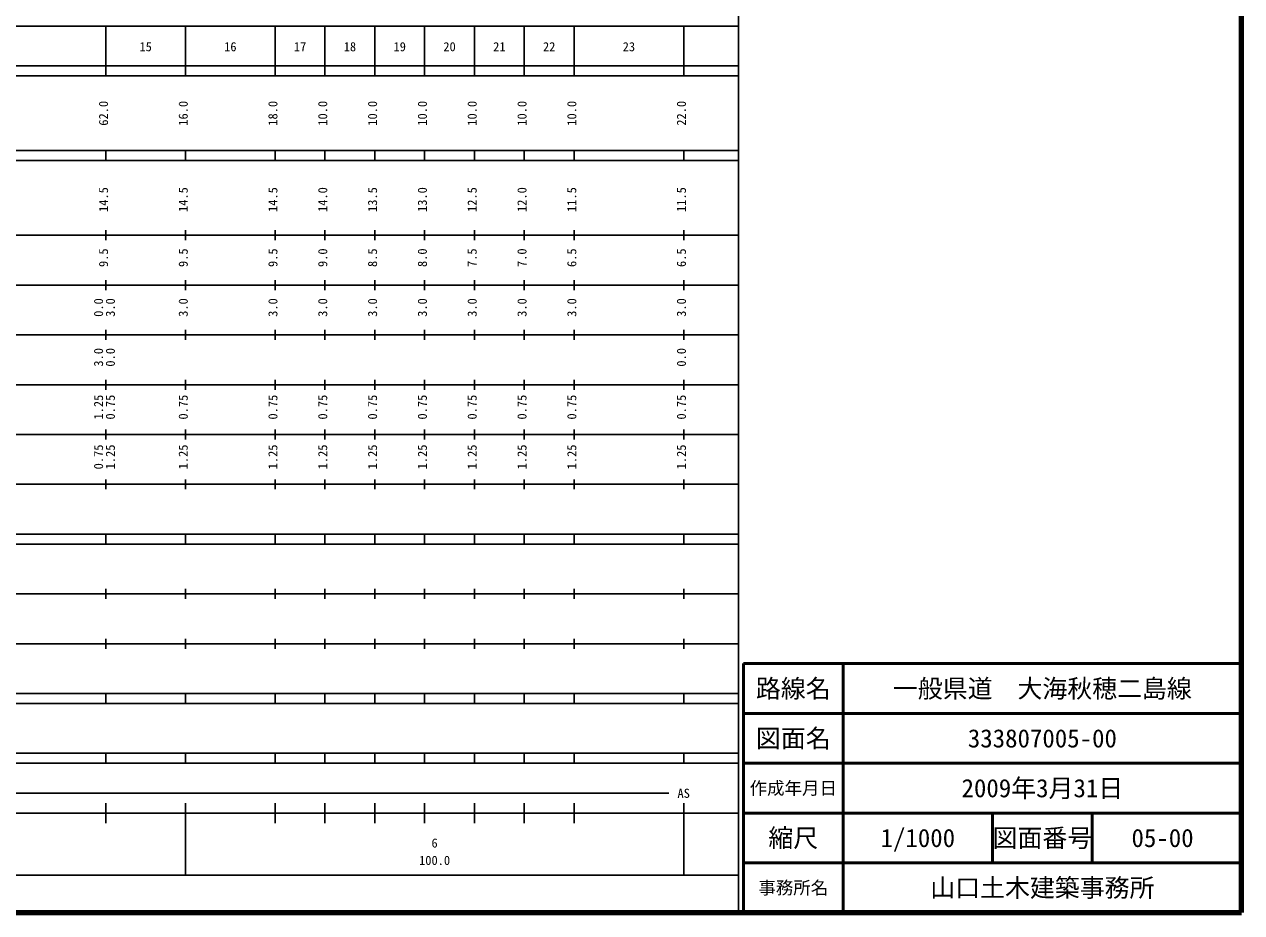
# Model space of a CAD drawing. Units: millimetres on the paper, enlarged 1000 times. Extents: x 40000 to 680000, y 20000 to 380000.
# Drawn here: x 435651 to 680000, y 20000 to 198357 of the extents above; entities that cross this region are included whole.
import ezdxf
from ezdxf.enums import TextEntityAlignment as Align

# ---------------------------------------------------------------- set-up
doc = ezdxf.new("R2010")
doc.units = ezdxf.units.MM
doc.header["$LTSCALE"] = 1000
for name, color, linetype, lineweight in [('M-TTL', 2, 'Continuous', 140), ('M-TTL-BAND', 7, 'Continuous', 25), ('M-TTL-FRAM', 2, 'Continuous', 50), ('M-TTL-LINE', 7, 'Continuous', 50)]:
    doc.layers.add(name, color=color, linetype=linetype, lineweight=lineweight)
doc.layers.add('M-TTL-TXT', color=7, linetype='Continuous')
doc.styles.add('ＭＳ ゴシック', font='')
doc.styles.get('ＭＳ ゴシック').set_extended_font_data('MS Gothic')

msp = doc.modelspace()

# ---------------------------------------------------------------- linework, layer by layer
at = {"layer": 'M-TTL'}
for p, q in [((680000, 20000), (680000, 380000)), ((40000, 20000), (680000, 20000))]:
    msp.add_line(p, q, dxfattribs=at)
at = {"layer": 'M-TTL-BAND'}
for p, q in [((579000, 20000), (579000, 370000)), ((68000, 198000), (579000, 198000)), ((452000, 188000), (452000, 198000)), ((468000, 188000), (468000, 198000)), ((486000, 188000), (486000, 198000)), ((496000, 188000), (496000, 198000)), ((506000, 188000), (506000, 198000)), ((516000, 188000), (516000, 198000)), ((526000, 188000), (526000, 198000)), ((536000, 188000), (536000, 198000)), ((546000, 188000), (546000, 198000)), ((568000, 188000), (568000, 198000)), ((40000, 190000), (579000, 190000)), ((40000, 188000), (579000, 188000)), ((40000, 173000), (579000, 173000)), ((452000, 171000), (452000, 173000)), ((468000, 171000), (468000, 173000)), ((486000, 171000), (486000, 173000)), ((496000, 171000), (496000, 173000)), ((506000, 171000), (506000, 173000)), ((516000, 171000), (516000, 173000)), ((526000, 171000), (526000, 173000)), ((536000, 171000), (536000, 173000)), ((546000, 171000), (546000, 173000)), ((568000, 171000), (568000, 173000)), ((40000, 171000), (579000, 171000)), ((452000, 155000), (452000, 157000)), ((468000, 155000), (468000, 157000)), ((486000, 155000), (486000, 157000)), ((496000, 155000), (496000, 157000)), ((506000, 155000), (506000, 157000)), ((516000, 155000), (516000, 157000)), ((526000, 155000), (526000, 157000)), ((536000, 155000), (536000, 157000)), ((546000, 155000), (546000, 157000)), ((568000, 155000), (568000, 157000)), ((40000, 156000), (579000, 156000)), ((452000, 145000), (452000, 147000)), ((468000, 145000), (468000, 147000)), ((486000, 145000), (486000, 147000)), ((496000, 145000), (496000, 147000)), ((506000, 145000), (506000, 147000)), ((516000, 145000), (516000, 147000)), ((526000, 145000), (526000, 147000)), ((536000, 145000), (536000, 147000)), ((546000, 145000), (546000, 147000)), ((568000, 145000), (568000, 147000)), ((46000, 146000), (579000, 146000)), ((452000, 135000), (452000, 137000)), ((468000, 135000), (468000, 137000)), ((486000, 135000), (486000, 137000)), ((496000, 135000), (496000, 137000)), ((506000, 135000), (506000, 137000)), ((516000, 135000), (516000, 137000)), ((526000, 135000), (526000, 137000)), ((536000, 135000), (536000, 137000)), ((546000, 135000), (546000, 137000)), ((568000, 135000), (568000, 137000)), ((52000, 136000), (579000, 136000)), ((46000, 126000), (579000, 126000)), ((452000, 125000), (452000, 127000)), ((468000, 125000), (468000, 127000)), ((486000, 125000), (486000, 127000)), ((496000, 125000), (496000, 127000)), ((506000, 125000), (506000, 127000)), ((516000, 125000), (516000, 127000)), ((526000, 125000), (526000, 127000)), ((536000, 125000), (536000, 127000)), ((546000, 125000), (546000, 127000)), ((568000, 125000), (568000, 127000)), ((52000, 116000), (579000, 116000)), ((452000, 115000), (452000, 117000)), ((468000, 115000), (468000, 117000)), ((486000, 115000), (486000, 117000)), ((496000, 115000), (496000, 117000)), ((506000, 115000), (506000, 117000)), ((516000, 115000), (516000, 117000)), ((526000, 115000), (526000, 117000)), ((536000, 115000), (536000, 117000)), ((546000, 115000), (546000, 117000)), ((568000, 115000), (568000, 117000)), ((46000, 106000), (579000, 106000)), ((452000, 105000), (452000, 107000)), ((468000, 105000), (468000, 107000)), ((486000, 105000), (486000, 107000)), ((496000, 105000), (496000, 107000)), ((506000, 105000), (506000, 107000)), ((516000, 105000), (516000, 107000)), ((526000, 105000), (526000, 107000)), ((536000, 105000), (536000, 107000)), ((546000, 105000), (546000, 107000)), ((568000, 105000), (568000, 107000)), ((40000, 96000), (579000, 96000)), ((452000, 94000), (452000, 96000)), ((468000, 94000), (468000, 96000)), ((486000, 94000), (486000, 96000)), ((496000, 94000), (496000, 96000)), ((506000, 94000), (506000, 96000)), ((516000, 94000), (516000, 96000)), ((526000, 94000), (526000, 96000)), ((536000, 94000), (536000, 96000)), ((546000, 94000), (546000, 96000)), ((568000, 94000), (568000, 96000)), ((40000, 94000), (579000, 94000)), ((49000, 84000), (579000, 84000)), ((452000, 83000), (452000, 85000)), ((468000, 83000), (468000, 85000)), ((486000, 83000), (486000, 85000)), ((496000, 83000), (496000, 85000)), ((506000, 83000), (506000, 85000)), ((516000, 83000), (516000, 85000)), ((526000, 83000), (526000, 85000)), ((536000, 83000), (536000, 85000)), ((546000, 83000), (546000, 85000)), ((568000, 83000), (568000, 85000)), ((40000, 74000), (579000, 74000)), ((452000, 73000), (452000, 75000)), ((468000, 73000), (468000, 75000)), ((486000, 73000), (486000, 75000)), ((496000, 73000), (496000, 75000)), ((506000, 73000), (506000, 75000)), ((516000, 73000), (516000, 75000)), ((526000, 73000), (526000, 75000)), ((536000, 73000), (536000, 75000)), ((546000, 73000), (546000, 75000)), ((568000, 73000), (568000, 75000)), ((40000, 64000), (579000, 64000)), ((452000, 62000), (452000, 64000)), ((468000, 62000), (468000, 64000)), ((486000, 62000), (486000, 64000)), ((496000, 62000), (496000, 64000)), ((506000, 62000), (506000, 64000)), ((516000, 62000), (516000, 64000)), ((526000, 62000), (526000, 64000)), ((536000, 62000), (536000, 64000)), ((546000, 62000), (546000, 64000)), ((568000, 62000), (568000, 64000)), ((40000, 62000), (579000, 62000)), ((40000, 52000), (579000, 52000)), ((452000, 50000), (452000, 52000)), ((468000, 50000), (468000, 52000)), ((486000, 50000), (486000, 52000)), ((496000, 50000), (496000, 52000)), ((506000, 50000), (506000, 52000)), ((516000, 50000), (516000, 52000)), ((526000, 50000), (526000, 52000)), ((536000, 50000), (536000, 52000)), ((546000, 50000), (546000, 52000)), ((568000, 50000), (568000, 52000)), ((40000, 50000), (579000, 50000)), ((71000, 44000), (565000, 44000)), ((452000, 38000), (452000, 42000)), ((468000, 27500), (468000, 42000)), ((486000, 38000), (486000, 42000)), ((496000, 38000), (496000, 42000)), ((506000, 38000), (506000, 42000)), ((516000, 38000), (516000, 42000)), ((526000, 38000), (526000, 42000)), ((536000, 38000), (536000, 42000)), ((546000, 38000), (546000, 42000)), ((568000, 27500), (568000, 42000)), ((40000, 40000), (579000, 40000)), ((68000, 27500), (579000, 27500))]:
    msp.add_line(p, q, dxfattribs=at)
at = {"layer": 'M-TTL-FRAM'}
for p, q in [((680000, 70000), (580000, 70000)), ((580000, 70000), (580000, 20000))]:
    msp.add_line(p, q, dxfattribs=at)
at = {"layer": 'M-TTL-LINE'}
for p, q in [((600000, 70000), (600000, 20000)), ((680000, 60000), (580000, 60000)), ((680000, 50000), (580000, 50000)), ((680000, 40000), (580000, 40000)), ((630000, 40000), (630000, 30000)), ((650000, 40000), (650000, 30000)), ((680000, 30000), (580000, 30000))]:
    msp.add_line(p, q, dxfattribs=at)

# ---------------------------------------------------------------- texts
at = {"layer": 'M-TTL-BAND', "style": 'ＭＳ ゴシック'}
for s, p in [('15', (460000, 192405)), ('16', (477000, 192405)), ('17', (491000, 192405)), ('18', (501000, 192405)), ('19', (511000, 192405)), ('20', (521000, 192405)), ('21', (531000, 192405)), ('22', (541000, 192405)), ('23', (557000, 192405)), ('AS', (568000, 42500)), ('6', (518000, 32523)), ('100.0', (518000, 29033))]:
    msp.add_text(s, height=1833, dxfattribs=at).set_placement(p, align=Align.BOTTOM_CENTER)
for s, p in [('62.0', (453000, 180500)), ('16.0', (469000, 180500)), ('18.0', (487000, 180500)), ('10.0', (497000, 180500)), ('10.0', (507000, 180500)), ('10.0', (517000, 180500)), ('10.0', (527000, 180500)), ('10.0', (537000, 180500)), ('10.0', (547000, 180500)), ('22.0', (569000, 180500)), ('14.5', (453000, 163174)), ('14.5', (469000, 163174)), ('14.5', (487000, 163174)), ('14.0', (497000, 163174)), ('13.5', (507000, 163174)), ('13.0', (517000, 163174)), ('12.5', (527000, 163174)), ('12.0', (537000, 163174)), ('11.5', (547000, 163174)), ('11.5', (569000, 163174)), ('9.5', (453000, 151500)), ('9.5', (469000, 151500)), ('9.5', (487000, 151500)), ('9.0', (497000, 151500)), ('8.5', (507000, 151500)), ('8.0', (517000, 151500)), ('7.5', (527000, 151500)), ('7.0', (537000, 151500)), ('6.5', (547000, 151500)), ('6.5', (569000, 151500)), ('0.0', (452000, 141500)), ('3.0', (454370, 141500)), ('3.0', (469000, 141500)), ('3.0', (487000, 141500)), ('3.0', (497000, 141500)), ('3.0', (507000, 141500)), ('3.0', (517000, 141500)), ('3.0', (527000, 141500)), ('3.0', (537000, 141500)), ('3.0', (547000, 141500)), ('3.0', (569000, 141500)), ('3.0', (452000, 131500)), ('0.0', (454370, 131500)), ('0.0', (569000, 131500)), ('1.25', (452000, 121500)), ('0.75', (454370, 121500)), ('0.75', (469000, 121500)), ('0.75', (487000, 121500)), ('0.75', (497000, 121500)), ('0.75', (507000, 121500)), ('0.75', (517000, 121500)), ('0.75', (527000, 121500)), ('0.75', (537000, 121500)), ('0.75', (547000, 121500)), ('0.75', (569000, 121500)), ('0.75', (452000, 111500)), ('1.25', (454370, 111500)), ('1.25', (469000, 111500)), ('1.25', (487000, 111500)), ('1.25', (497000, 111500)), ('1.25', (507000, 111500)), ('1.25', (517000, 111500)), ('1.25', (527000, 111500)), ('1.25', (537000, 111500)), ('1.25', (547000, 111500)), ('1.25', (569000, 111500))]:
    msp.add_text(s, height=1833, rotation=90, dxfattribs=at).set_placement(p, align=Align.BOTTOM_CENTER)
at = {"layer": 'M-TTL-TXT', "style": 'ＭＳ ゴシック'}
for s, height, p in [('路線名', 3666, (590000, 65000)), ('路線名', 3666, (590000, 65000)), ('一般県道\u3000大海秋穂二島線', 3666, (640000, 65000)), ('図面名', 3666, (590000, 55000)), ('図面名', 3666, (590000, 55000)), ('333807005-00', 3666, (640000, 55000)), ('作成年月日', 2566, (590000, 45000)), ('作成年月日', 2566, (590000, 45000)), ('2009年3月31日', 3666, (640000, 45000)), ('縮尺', 3666, (590000, 35000)), ('縮尺', 3666, (590000, 35000)), ('1/1000', 3666, (615000, 35000)), ('図面番号', 3666, (640000, 35000)), ('図面番号', 3666, (640000, 35000)), ('05-00', 3666, (664125, 35000)), ('山口土木建築事務所', 3666, (640000, 25000)), ('事務所名', 2566, (590000, 25000)), ('事務所名', 2566, (590000, 25000))]:
    msp.add_text(s, height=height, dxfattribs=at).set_placement(p, align=Align.MIDDLE_CENTER)

doc.saveas('drawing.dxf')
